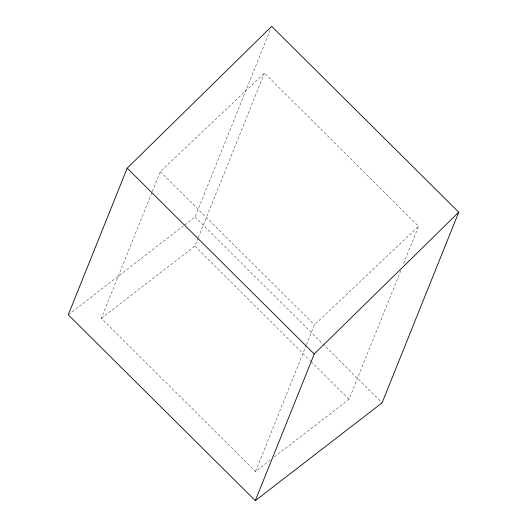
<?xml version="1.0" encoding="UTF-8"?>
<svg xmlns="http://www.w3.org/2000/svg" width="527" height="527" viewBox="0 0 527 527"><rect width="100%" height="100%" fill="white"/><g stroke="black" fill="none" stroke-linecap="round" stroke-linejoin="round"><path stroke-width="0.4" stroke-dasharray="2.63 1.98" d="M270.43 459.952L255.49 471.481L101.336 318.295L151.993 192.289M152.303 191.525L160.28 171.67L264.435 73.115L418.59 226.3L402.964 265.167M184.667 224.989L195.069 216.966L270.47 29.4M101.336 318.295L194.885 246.135L197.948 238.514M198.257 237.749L264.435 73.115M255.49 471.481L306.141 345.475M306.45 344.711L314.435 324.856L418.59 226.3M274.33 456.949L349.032 399.314L400.816 270.503M68.266 314.79L184.015 225.49M160.28 171.67L314.435 324.856M195.069 216.966L382.108 402.826M194.885 246.135L310.495 361.021M311.082 361.601L349.032 399.314"/><path stroke-width="0.79" d="M127.211 168.159L68.266 314.79L255.305 500.65L382.108 402.826L458.734 212.21L271.695 26.35L127.211 168.159L314.244 354.025L255.305 500.65M314.244 354.025L458.734 212.21"/></g></svg>
